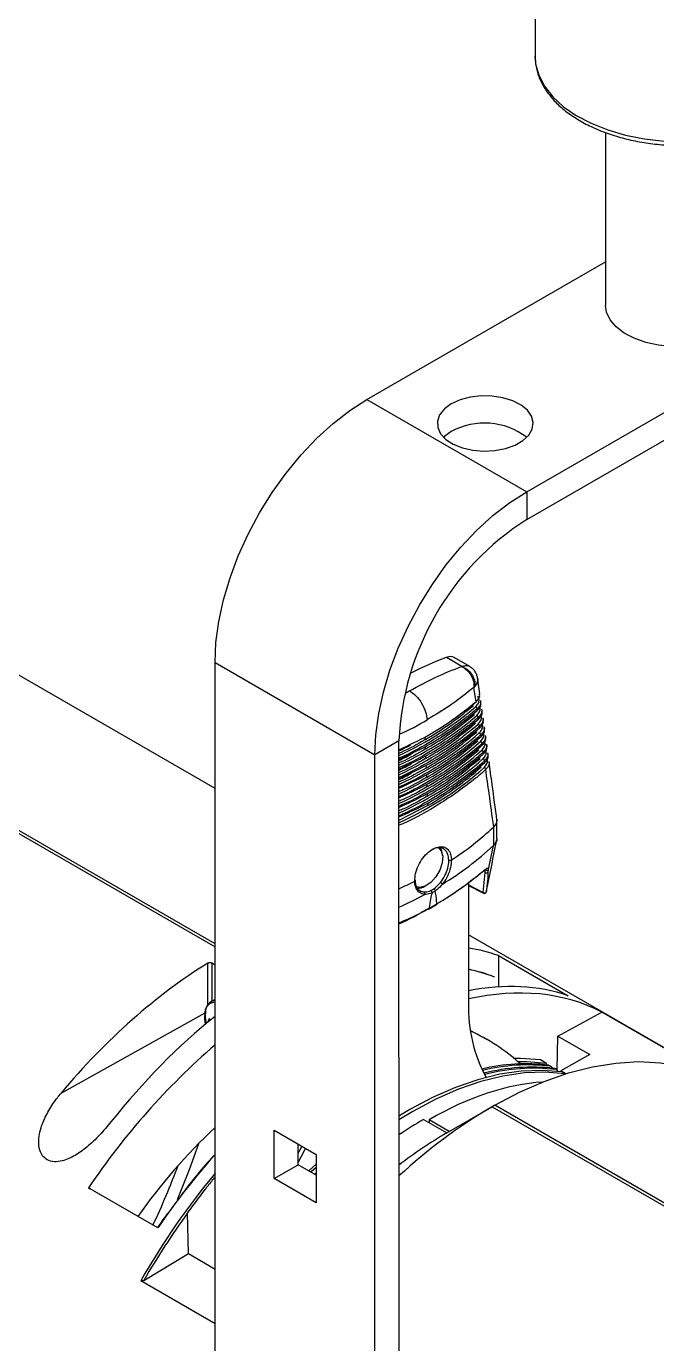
# Model space of a CAD drawing. Extents: x 12.3 to 108.7, y 1.1 to 80.4.
# Drawn here: x 73.34 to 76.82, y 10.23 to 17.52 of the extents above; entities that cross this region are included whole.
import ezdxf

# ---------------------------------------------------------------- set-up
doc = ezdxf.new("R2010")
doc.units = 0
doc.header["$MEASUREMENT"] = 0
doc.layers.add('OBJECT', color=7, linetype='CONTINUOUS')

msp = doc.modelspace()

# ---------------------------------------------------------------- linework, layer by layer
at = {"layer": 'OBJECT'}
for p, q in [((76.1484, 17.8626), (76.1485, 17.3494)), ((76.5383, 16.9289), (76.5384, 15.9729)), ((76.1026, 14.9423), (78.6482, 16.4118)), ((76.1026, 14.7888), (78.6482, 16.2583)), ((75.2187, 15.4524), (76.5384, 16.2142)), ((75.2187, 15.4524), (76.1026, 14.9423)), ((76.1026, 14.9423), (76.1026, 14.7888)), ((74.3789, 13.3006), (73.05, 14.0677)), ((74.3788, 13.9973), (75.2627, 13.4872)), ((74.3794, 9.5692), (74.3788, 13.9973)), ((75.7429, 13.9767), (75.6577, 14.0259)), ((75.7879, 13.9753), (75.7012, 14.0253)), ((71.7888, 13.9217), (74.379, 12.4264)), ((74.379, 12.4427), (71.8029, 13.9298)), ((75.7412, 13.9761), (75.7429, 13.9767)), ((75.8423, 13.8257), (75.8299, 13.9158)), ((75.4553, 13.841), (75.4313, 13.8258)), ((75.8176, 13.8685), (75.8106, 13.8606)), ((75.8221, 13.7808), (75.8106, 13.8606)), ((75.8489, 13.7775), (75.8475, 13.7879)), ((75.651, 13.7425), (75.6196, 13.7243)), ((75.829, 13.7327), (75.8276, 13.7426)), ((75.8359, 13.6847), (75.8345, 13.6945)), ((75.8555, 13.7293), (75.8541, 13.7396)), ((75.8428, 13.6367), (75.8414, 13.6464)), ((75.8621, 13.681), (75.8607, 13.6914)), ((75.8687, 13.6328), (75.8673, 13.6431)), ((75.3956, 13.564), (75.2627, 13.4872)), ((75.3966, 6.7431), (75.3956, 13.564)), ((75.538, 13.5857), (75.5386, 13.5705)), ((75.8496, 13.5886), (75.8482, 13.5984)), ((75.8564, 13.5406), (75.8551, 13.5503)), ((75.8753, 13.5846), (75.8739, 13.5948)), ((75.2637, 6.6664), (75.2627, 13.4872)), ((75.5403, 13.5334), (75.5409, 13.5185)), ((75.5426, 13.4811), (75.5432, 13.4665)), ((75.8632, 13.4926), (75.8619, 13.5023)), ((75.8819, 13.5364), (75.8805, 13.5466)), ((75.8885, 13.4881), (75.8871, 13.4983)), ((75.5449, 13.4288), (75.5456, 13.4145)), ((75.87, 13.4446), (75.8687, 13.4543)), ((75.5472, 13.3772), (75.5479, 13.3626)), ((75.5495, 13.3256), (75.5502, 13.3106)), ((75.5518, 13.274), (75.5525, 13.2586)), ((75.5548, 13.2066), (75.3957, 13.1242)), ((75.5541, 13.2225), (75.5548, 13.2066)), ((75.9372, 13.0256), (75.9372, 13.1261)), ((75.9198, 13.0898), (75.9197, 13.0897)), ((75.9198, 12.9881), (75.9198, 13.0898)), ((75.8878, 12.8372), (75.9183, 12.9863)), ((75.9183, 12.9863), (75.9198, 12.9881)), ((75.8617, 12.7268), (75.8727, 12.8364)), ((75.8727, 12.8364), (75.8734, 12.8509)), ((75.8886, 12.8516), (75.8878, 12.8372)), ((75.7806, 12.7808), (75.7806, 12.1132)), ((75.7806, 12.7689), (75.8617, 12.7268)), ((75.7806, 12.7654), (75.8638, 12.7222)), ((75.5786, 12.7246), (75.5786, 12.7246)), ((75.5959, 12.7346), (75.5959, 12.7346)), ((75.8781, 12.7286), (75.8778, 12.7274)), ((75.8781, 12.7286), (75.88, 12.7358)), ((75.5594, 12.6345), (75.6034, 12.6599)), ((75.5615, 12.6386), (75.6055, 12.664)), ((75.5615, 12.6386), (75.5615, 12.6386)), ((75.6055, 12.664), (75.6055, 12.664)), ((78.8948, 10.6936), (75.7806, 12.4914)), ((74.3397, 12.1067), (74.3397, 12.3363)), ((74.3607, 12.3367), (74.379, 12.3262)), ((74.3607, 12.3367), (74.3607, 12.1244)), ((75.9458, 12.3778), (76.3306, 12.1556)), ((75.9458, 12.3778), (75.9458, 12.2044)), ((75.9216, 12.2601), (75.9245, 12.2585)), ((75.9245, 12.2585), (75.9245, 12.259)), ((74.3791, 12.135), (74.3568, 12.1221)), ((73.5274, 11.6168), (74.324, 12.0609)), ((76.2742, 11.9326), (76.5168, 12.0654)), ((77.1702, 11.6882), (76.5168, 12.0654)), ((75.7911, 11.9628), (75.8599, 11.9263)), ((75.8811, 11.914), (75.8599, 11.9263)), ((76.2702, 11.7457), (76.2742, 11.9326)), ((76.2742, 11.9326), (76.4517, 11.8301)), ((76.1782, 11.8024), (76.2121, 11.7828)), ((76.4517, 11.8301), (76.2913, 11.7408)), ((76.2121, 11.7733), (76.2121, 11.7828)), ((76.2337, 11.7658), (76.2232, 11.7719)), ((76.2376, 11.7645), (76.2271, 11.7706)), ((76.2655, 11.7475), (76.2549, 11.7536)), ((76.2694, 11.7462), (76.2588, 11.7523)), ((76.3197, 11.7244), (76.2913, 11.7408)), ((76.2913, 11.7408), (76.2913, 11.7346)), ((76.3138, 11.7241), (76.2968, 11.7339)), ((76.3138, 11.7241), (76.3138, 11.7226)), ((75.6601, 11.397), (75.9111, 11.542)), ((75.9111, 11.542), (77.6024, 10.5656)), ((75.9252, 11.5501), (75.9112, 11.5419)), ((77.6165, 10.5737), (75.9252, 11.5501)), ((75.5321, 11.4709), (75.6601, 11.397)), ((75.5621, 11.4698), (75.5621, 11.4536)), ((75.6742, 11.4051), (75.5621, 11.4698)), ((74.7051, 11.4124), (74.9371, 11.2786)), ((74.7052, 11.1446), (74.7051, 11.4124)), ((74.8381, 11.2213), (74.8381, 11.3357)), ((74.7052, 11.1446), (74.8381, 11.2213)), ((74.9371, 11.1642), (74.8381, 11.2213)), ((74.9371, 11.2786), (74.9371, 11.0107)), ((74.9371, 11.0107), (74.7052, 11.1446)), ((73.6893, 11.0873), (73.6794, 11.0928)), ((73.6794, 11.0928), (73.6795, 11.0928)), ((73.6795, 11.0928), (73.6893, 11.0873)), ((74.0622, 10.872), (73.6893, 11.0873)), ((74.2269, 10.9563), (74.227, 10.9547)), ((74.232, 10.7294), (74.227, 10.9547)), ((73.985, 10.5818), (74.232, 10.7294)), ((74.232, 10.7294), (74.3793, 10.6444)), ((74.3793, 10.3423), (73.9677, 10.5799))]:
    msp.add_line(p, q, dxfattribs=at)
at = {"layer": 'OBJECT', "flags": 128}
for points in [[(76.1485, 17.3494), (76.1516, 17.3084), (76.1687, 17.2451), (76.2004, 17.1838), (76.2463, 17.1255), (76.3053, 17.0713), (76.3764, 17.0223), (76.4584, 16.9792), (76.5498, 16.9429), (76.6488, 16.9141), (76.7536, 16.8932), (76.8623, 16.8807), (76.973, 16.8768), (77.0836, 16.8816), (77.1921, 16.895), (77.2964, 16.9167)], [(77.3284, 15.973), (77.3256, 15.9459), (77.3097, 15.9036), (77.2801, 15.8637), (77.238, 15.8278), (77.1849, 15.7972), (77.1227, 15.7728), (77.0537, 15.7558), (76.9803, 15.7466), (76.9052, 15.7455), (76.8312, 15.7527), (76.7608, 15.7678), (76.6967, 15.7904), (76.6411, 15.8195), (76.5961, 15.8542), (76.5633, 15.8932), (76.5439, 15.9351), (76.5384, 15.9729)], [(74.3788, 13.9973), (74.3841, 14.109), (74.3998, 14.2253), (74.4259, 14.3449), (74.4619, 14.4662), (74.5075, 14.5878), (74.562, 14.708), (74.6247, 14.8253), (74.695, 14.9384), (74.7718, 15.0457), (74.8542, 15.1459), (74.9412, 15.2378), (75.0318, 15.3201), (75.1246, 15.392), (75.2187, 15.4524)], [(75.685, 15.4281), (75.6468, 15.4002), (75.6207, 15.368), (75.6083, 15.3331), (75.6101, 15.2976), (75.626, 15.2632), (75.6553, 15.2319), (75.6963, 15.2053), (75.7468, 15.1849), (75.804, 15.1718), (75.865, 15.1666), (75.9265, 15.1697), (75.985, 15.1809), (76.0374, 15.1996), (76.081, 15.2248), (76.1134, 15.2551), (76.1328, 15.2888), (76.1381, 15.3243), (76.1292, 15.3595), (76.1065, 15.3925), (76.0711, 15.4217), (76.025, 15.4453), (75.9708, 15.4622), (75.9112, 15.4714), (75.8496, 15.4725), (75.7892, 15.4653), (75.7334, 15.4502), (75.685, 15.4281)], [(75.685, 15.2746), (75.6468, 15.2467), (75.643, 15.243)], [(75.2627, 13.4872), (75.2679, 13.5989), (75.2837, 13.7152), (75.3098, 13.8348), (75.3458, 13.9562), (75.3914, 14.0777), (75.4459, 14.1979), (75.5086, 14.3152), (75.5788, 14.4283), (75.6557, 14.5356), (75.7381, 14.6358), (75.8251, 14.7277), (75.9156, 14.8101), (76.0085, 14.8819), (76.1026, 14.9423)], [(75.6119, 12.9763), (75.6127, 12.9759), (75.63, 12.9565), (75.6376, 12.9266), (75.6345, 12.8895), (75.6212, 12.8499), (75.5992, 12.8125), (75.5712, 12.7817), (75.5406, 12.7614), (75.5111, 12.754), (75.4869, 12.7598)], [(75.6373, 12.9302), (75.6323, 12.9571), (75.6222, 12.9751)], [(75.8617, 12.7268), (75.8638, 12.7256), (75.8663, 12.7248), (75.8688, 12.7244), (75.8714, 12.7245), (75.8737, 12.725), (75.8757, 12.7259), (75.8772, 12.7271), (75.8781, 12.7286)], [(74.3218, 12.0666), (74.3197, 12.0283), (74.325, 11.9971)], [(74.3261, 12.0751), (74.3238, 12.0373), (74.3298, 12.0012)], [(74.3519, 12.0194), (74.3492, 12.0233), (74.3454, 12.0291)], [(76.0293, 11.8112), (76.0681, 11.8112), (76.1782, 11.8024)], [(76.2968, 11.7339), (76.1868, 11.7427), (76.0721, 11.7385), (75.9535, 11.7213), (75.8317, 11.6912), (75.7076, 11.6485), (75.5819, 11.5933), (75.4553, 11.5261), (75.3959, 11.4905)], [(76.3138, 11.7241), (76.2037, 11.7329), (76.089, 11.7287), (75.9705, 11.7115), (75.8487, 11.6814), (75.7246, 11.6387), (75.5988, 11.5835), (75.4723, 11.5163), (75.3959, 11.4701)], [(75.9252, 11.5501), (76.0626, 11.6221), (76.199, 11.6818), (76.3338, 11.7288), (76.4663, 11.7628), (76.5956, 11.7835), (76.721, 11.791), (76.8418, 11.7851), (76.9574, 11.766), (77.0671, 11.7336), (77.1702, 11.6882)], [(76.0528, 11.7913), (76.102, 11.7916), (76.2121, 11.7828)], [(76.2232, 11.7719), (76.2254, 11.7714), (76.2271, 11.7706)], [(76.2549, 11.7536), (76.2571, 11.7531), (76.2588, 11.7523)], [(74.1722, 11.0285), (74.2381, 11.1939), (74.289, 11.3392)], [(74.8381, 11.285), (74.8548, 11.3149), (74.8596, 11.3233)], [(74.8381, 11.2343), (74.876, 11.3026), (74.8808, 11.311)], [(74.8979, 11.1868), (74.9002, 11.189), (74.9371, 11.2235)], [(74.9084, 11.1807), (74.9107, 11.1829), (74.9371, 11.2077)], [(74.9297, 11.1685), (74.9319, 11.1707), (74.9371, 11.1755)]]:
    msp.add_lwpolyline(points, dxfattribs=at)
at = {"layer": 'OBJECT'}
for centre, radius, start, end in [((75.8695, 14.9377), 0.3841, 52.65423, 118.70412), ((76.9263, 13.4969), 1.5322, 122.52131, 177.49004), ((75.8143, 13.7411), 0.0134, 6.4052, 67.5883), ((75.8212, 13.693), 0.0134, 6.43936, 67.76218), ((75.8281, 13.6449), 0.0134, 6.47233, 67.93776), ((75.835, 13.5969), 0.0133, 6.5047, 68.11249), ((75.8418, 13.5488), 0.0133, 6.53491, 68.28892), ((75.8487, 13.5008), 0.0133, 6.57003, 68.45951), ((75.8555, 13.4528), 0.0133, 6.60073, 68.63358), ((75.8623, 13.4048), 0.0132, 6.63287, 68.80526), ((74.7792, 14.3014), 1.664, 303.02421, 313.26534), ((74.7492, 14.2358), 1.7111, 301.24781, 313.09558), ((75.6861, 12.9062), 0.0000565, 122.59246, 123.87349), ((75.8797, 12.8486), 0.014, 240.30582, 305.5006), ((75.8804, 12.8631), 0.014, 240.3047, 305.49743), ((75.8728, 12.8582), 0.00559, 311.51292, 358.49619), ((74.389, 14.945), 2.4177, 294.60796, 296.91257), ((75.4833, 12.7891), 0.0000769, 116.4726, 117.48016), ((75.5011, 12.8298), 0.0789, 266.50042, 299.21961), ((74.4108, 14.7972), 2.367, 294.59024, 298.42363), ((75.8663, 12.7261), 0.00465, 171.61904, 237.18958), ((75.8684, 12.7311), 0.01, 242.53494, 338.76461), ((74.3803, 12.0602), 0.0589, 91.22913, 173.68293), ((74.3874, 12.0681), 0.0617, 97.73082, 173.48602), ((76.5795, 12.0868), 0.7993, 178.11222, 208.67044), ((74.4759, 11.9869), 0.1371, 162.08435, 170.20648), ((75.3343, 10.9669), 1.0936, 47.9441, 65.29255), ((76.9585, 8.8955), 3.9472, 130.80314, 146.17373), ((76.1002, 10.7072), 1.0718, 83.41009, 103.32604), ((76.1107, 10.6985), 1.0744, 83.42491, 103.6652), ((76.1318, 10.681), 1.0796, 83.45372, 104.32291), ((76.1424, 10.6725), 1.0821, 83.4675, 104.63688), ((76.2317, 11.7542), 0.0118, 3.9981, 80.17557), ((76.2634, 11.7358), 0.0118, 3.9981, 80.17557), ((77.4182, 8.9766), 2.9753, 120.43363, 132.81863), ((76.5459, 9.1134), 3.1696, 133.12423, 144.91115), ((76.8664, 9.3242), 2.3983, 120.19833, 127.81577), ((70.465, 12.5902), 3.9557, 334.50249, 339.68273)]:
    msp.add_arc(centre, radius, start, end, dxfattribs=at)
for centre, major_axis, ratio, start_param, end_param in [((75.2878, 12.1005), (1.2089, 1.8994), 0.546317, 0.627208, 0.754173), ((75.6383, 13.9231), (0.0641, 0.1015), 0.548826, 0.021956, 0.625519), ((73.9963, 14.4696), (2.1942, 0.0164), 0.572227, 5.542671, 5.684292), ((73.9977, 14.4756), (2.1948, -0.0167), 0.582304, 5.407313, 5.695912), ((73.9977, 14.4249), (2.1981, -0.0168), 0.582304, 5.406096, 5.699324), ((73.9963, 14.419), (2.1974, 0.0165), 0.572227, 5.547323, 5.687706), ((73.9977, 14.3743), (2.2013, -0.0168), 0.582304, 5.404884, 5.702727), ((73.9963, 14.3684), (2.2007, 0.0165), 0.572227, 5.554251, 5.691111), ((73.9963, 14.3178), (2.2039, 0.0165), 0.572227, 5.555932, 5.694508), ((73.9977, 14.3237), (2.2046, -0.0168), 0.582304, 5.403677, 5.706122), ((73.9977, 14.2731), (2.2078, -0.0168), 0.582304, 5.402475, 5.709509), ((73.9963, 14.2671), (2.2072, 0.0165), 0.572227, 5.557569, 5.697897), ((73.9963, 14.4696), (2.1942, 0.0164), 0.572227, 5.399655, 5.439511), ((73.9963, 14.419), (2.1974, 0.0165), 0.572227, 5.398436, 5.43861), ((73.9977, 14.2224), (2.2111, -0.0169), 0.582304, 5.401277, 5.712888), ((73.9963, 14.2165), (2.2104, 0.0166), 0.572227, 5.559057, 5.701278), ((73.9963, 14.1659), (2.2137, 0.0166), 0.572227, 5.564473, 5.704651), ((73.9963, 14.3684), (2.2007, 0.0165), 0.572227, 5.397223, 5.438034), ((73.9977, 14.1718), (2.2143, -0.0169), 0.582304, 5.400084, 5.716259), ((73.9977, 14.1212), (2.2176, -0.0169), 0.582304, 5.398896, 5.719622), ((73.9963, 14.1153), (2.2169, 0.0166), 0.572227, 5.564439, 5.708015), ((73.9963, 14.3178), (2.2039, 0.0165), 0.572227, 5.396014, 5.437634), ((74.0048, 13.3962), (2.2222, 0.1551), 0.524922, 5.514953, 5.671362), ((74.7786, -4.0124), (0.8109, 16.7566), 0.01214, 0.048934, 0.112896), ((75.5927, 12.8427), (0.077, 0.1206), 0.545295, 3.86582, 4.036645), ((74.7786, -4.0124), (0.8109, 16.7566), 0.01214, 6.185917, 6.249879), ((74.0048, 13.3962), (2.2222, 0.1551), 0.524922, 5.351568, 5.4472), ((74.7988, 10.0733), (1.3009, 2.2338), 0.579895, 0.112696, 0.223247), ((74.4366, 10.2824), (1.3268, 2.2188), 0.587369, 0.8465, 1.305181), ((74.7988, 10.0733), (1.2405, 2.1301), 0.579895, 0.089106, 0.192124), ((74.7988, 10.0733), (1.2402, 2.1297), 0.579895, 0.088936, 0.191987), ((75.1985, 9.8426), (1.2757, 2.2483), 0.572361, 0.10624, 0.454042), ((75.2467, 9.8147), (1.3095, 2.2289), 0.582398, 0.029866, 0.495997), ((74.6812, 10.1412), (1.2591, 2.2579), 0.567218, 0.945894, 1.287717), ((75.548, 9.6408), (1.1004, 1.9396), 0.572321, 0.358036, 0.77206), ((75.5321, 9.65), (1.1296, 1.9228), 0.582398, 0.789757, 0.875466), ((75.1927, 9.8459), (1.3094, 2.2289), 0.582379, 1.246719, 1.449785), ((75.1857, 9.85), (1.3044, 2.2202), 0.582398, 1.249883, 1.360652), ((75.2375, 9.82), (1.2757, 2.2484), 0.572341, 1.274536, 1.557555), ((75.2447, 9.816), (1.2707, 2.2397), 0.572321, 1.380046, 1.553507), ((75.1857, 9.85), (1.3044, 2.2202), 0.582398, 1.412226, 1.449337)]:
    msp.add_ellipse(centre, major_axis=major_axis, ratio=ratio, start_param=start_param, end_param=end_param, dxfattribs=at)
for points, knots in [([(76.149, 17.3624), (76.1489, 17.3618), (76.1459, 17.3408), (76.1515, 17.2987), (76.1667, 17.2381), (76.1953, 17.1794), (76.235, 17.1236), (76.286, 17.0711), (76.3476, 17.0228), (76.4188, 16.9794), (76.4986, 16.9418), (76.5854, 16.9104), (76.6779, 16.8857), (76.7746, 16.8681), (76.8742, 16.8576), (76.9752, 16.8545), (77.0761, 16.8587), (77.1735, 16.8701), (77.2439, 16.8836), (77.281, 16.8927), (77.2886, 16.8946)], [0, 0, 0, 0, 0.001682, 0.060966, 0.12004, 0.179474, 0.239787, 0.301098, 0.363188, 0.425715, 0.488393, 0.551031, 0.613582, 0.676046, 0.738444, 0.800806, 0.863167, 0.925555, 0.984744, 1, 1, 1, 1]), ([(75.4553, 13.841), (75.5033, 13.8674), (75.5992, 13.9202), (75.6939, 13.9575), (75.7412, 13.9761)], [0, 0, 0, 0, 0.5, 1, 1, 1, 1]), ([(75.7412, 13.9761), (75.7508, 13.9708), (75.7706, 13.9596), (75.7943, 13.9299), (75.8096, 13.8948), (75.8103, 13.8718), (75.8106, 13.8606)], [0, 0, 0, 0, 0.2411704, 0.5000004, 0.758832, 1, 1, 1, 1]), ([(75.7429, 13.9767), (75.7504, 13.9786), (75.7653, 13.9824), (75.7804, 13.9806), (75.7863, 13.9756), (75.7873, 13.9748)], [0, 0, 0, 0, 0.454567, 0.909138, 1, 1, 1, 1]), ([(75.7429, 13.9767), (75.7529, 13.972), (75.7735, 13.9621), (75.7986, 13.9346), (75.8152, 13.9016), (75.8168, 13.8793), (75.8176, 13.8685)], [0, 0, 0, 0, 0.241561, 0.4999979, 0.7584363, 1, 1, 1, 1]), ([(75.8306, 13.9111), (75.8292, 13.9179), (75.8264, 13.9314), (75.8165, 13.9495), (75.8036, 13.9648), (75.7928, 13.9719), (75.7876, 13.9754)], [0, 0, 0, 0, 0.258942, 0.516514, 0.765541, 1, 1, 1, 1]), ([(75.4553, 13.841), (75.467, 13.8328), (75.4913, 13.8158), (75.5228, 13.7735), (75.5453, 13.7254), (75.5491, 13.6954), (75.551, 13.6809)], [0, 0, 0, 0, 0.240773, 0.5, 0.759228, 1, 1, 1, 1]), ([(75.8106, 13.8606), (75.7713, 13.8293), (75.692, 13.7661), (75.5982, 13.7095), (75.551, 13.6809)], [0, 0, 0, 0, 0.496376, 1, 1, 1, 1]), ([(75.8303, 13.911), (75.8305, 13.9106), (75.8329, 13.9036), (75.8298, 13.8886), (75.8217, 13.8752), (75.8176, 13.8685)], [0, 0, 0, 0, 0.03142, 0.51571, 1, 1, 1, 1]), ([(75.3956, 13.5146), (75.4501, 13.5404), (75.5587, 13.592), (75.6993, 13.6828), (75.7812, 13.7481), (75.8221, 13.7808)], [0, 0, 0, 0, 0.334543, 0.667271, 1, 1, 1, 1]), ([(75.8194, 13.7535), (75.8253, 13.7598), (75.837, 13.7726), (75.8401, 13.7935), (75.834, 13.8061), (75.8312, 13.8117)], [0, 0, 0, 0, 0.356145, 0.712376, 1, 1, 1, 1]), ([(75.8221, 13.7808), (75.8255, 13.7842), (75.8359, 13.7943), (75.8442, 13.8099), (75.8416, 13.8216), (75.8407, 13.8255)], [0, 0, 0, 0, 0.247467, 0.747581, 1, 1, 1, 1]), ([(75.846, 13.7877), (75.8469, 13.7832), (75.8492, 13.7709), (75.8406, 13.7552), (75.8307, 13.7455), (75.8276, 13.7426)], [0, 0, 0, 0, 0.283127, 0.780256, 1, 1, 1, 1]), ([(75.829, 13.7327), (75.8324, 13.7361), (75.8427, 13.7462), (75.8509, 13.7619), (75.8483, 13.7735), (75.8474, 13.7773)], [0, 0, 0, 0, 0.248572, 0.750915, 1, 1, 1, 1]), ([(75.8276, 13.7426), (75.8239, 13.7394), (75.8052, 13.7234), (75.7238, 13.6572), (75.5877, 13.5678), (75.457, 13.4946), (75.3974, 13.4691), (75.3956, 13.4683)], [0, 0, 0, 0, 0.031065, 0.155345, 0.653702, 0.989784, 1, 1, 1, 1]), ([(75.3956, 13.4617), (75.4489, 13.4867), (75.5585, 13.5384), (75.7018, 13.6307), (75.7866, 13.6987), (75.829, 13.7327)], [0, 0, 0, 0, 0.320607, 0.660303, 1, 1, 1, 1]), ([(75.8345, 13.6945), (75.8308, 13.6913), (75.8122, 13.6753), (75.7312, 13.6089), (75.5938, 13.518), (75.4608, 13.4431), (75.3982, 13.4164), (75.3956, 13.4153)], [0, 0, 0, 0, 0.030543, 0.152733, 0.642708, 0.985593, 1, 1, 1, 1]), ([(75.5386, 13.5705), (75.5797, 13.5952), (75.6777, 13.6541), (75.7599, 13.7209), (75.8077, 13.7598)], [0, 0, 0, 0, 0.418548, 1, 1, 1, 1]), ([(75.5409, 13.5185), (75.582, 13.5432), (75.6815, 13.6031), (75.7648, 13.671), (75.8137, 13.711)], [0, 0, 0, 0, 0.411755, 1, 1, 1, 1]), ([(75.8263, 13.7054), (75.832, 13.7118), (75.8434, 13.7245), (75.8471, 13.7412), (75.8432, 13.7497), (75.8425, 13.7513)], [0, 0, 0, 0, 0.449601, 0.89931, 1, 1, 1, 1]), ([(75.8331, 13.6573), (75.8388, 13.6637), (75.8501, 13.6764), (75.8538, 13.6931), (75.8499, 13.7015), (75.8492, 13.703)], [0, 0, 0, 0, 0.452208, 0.904525, 1, 1, 1, 1]), ([(75.8527, 13.7394), (75.8535, 13.7353), (75.8561, 13.7234), (75.8478, 13.7077), (75.8378, 13.6977), (75.8345, 13.6945)], [0, 0, 0, 0, 0.260632, 0.759996, 1, 1, 1, 1]), ([(75.8359, 13.6847), (75.8393, 13.6881), (75.8495, 13.6982), (75.8576, 13.7138), (75.8549, 13.7253), (75.854, 13.7291)], [0, 0, 0, 0, 0.249743, 0.754445, 1, 1, 1, 1]), ([(75.3956, 13.4087), (75.4476, 13.4331), (75.5583, 13.4849), (75.7044, 13.5787), (75.7921, 13.6494), (75.8359, 13.6847)], [0, 0, 0, 0, 0.307145, 0.653572, 1, 1, 1, 1]), ([(75.8414, 13.6464), (75.8377, 13.6432), (75.8192, 13.6272), (75.7386, 13.5606), (75.6, 13.4683), (75.4647, 13.3917), (75.3989, 13.3638), (75.3956, 13.3624)], [0, 0, 0, 0, 0.030038, 0.150209, 0.632082, 0.98155, 1, 1, 1, 1]), ([(75.3956, 13.3557), (75.4464, 13.3794), (75.5581, 13.4314), (75.7069, 13.5267), (75.7975, 13.6), (75.8428, 13.6367)], [0, 0, 0, 0, 0.294133, 0.647067, 1, 1, 1, 1]), ([(75.3992, 13.6009), (75.3993, 13.601), (75.4539, 13.625), (75.5025, 13.653), (75.551, 13.6809)], [0, 0, 0, 0, 0.002123, 1, 1, 1, 1]), ([(75.5432, 13.4665), (75.5842, 13.4912), (75.6854, 13.552), (75.7696, 13.6211), (75.8197, 13.6622)], [0, 0, 0, 0, 0.405259, 1, 1, 1, 1]), ([(75.8399, 13.6092), (75.8456, 13.6156), (75.8568, 13.6284), (75.8605, 13.6449), (75.8565, 13.6533), (75.8558, 13.6547)], [0, 0, 0, 0, 0.454762, 0.909634, 1, 1, 1, 1]), ([(75.8593, 13.6912), (75.8602, 13.6874), (75.8629, 13.6759), (75.855, 13.6602), (75.8449, 13.6499), (75.8414, 13.6464)], [0, 0, 0, 0, 0.238245, 0.739979, 1, 1, 1, 1]), ([(75.8428, 13.6367), (75.8461, 13.64), (75.8563, 13.6502), (75.8643, 13.6657), (75.8616, 13.6771), (75.8607, 13.6808)], [0, 0, 0, 0, 0.25098, 0.758176, 1, 1, 1, 1]), ([(75.866, 13.6429), (75.8668, 13.6396), (75.8697, 13.6284), (75.8622, 13.6127), (75.8519, 13.6022), (75.8482, 13.5984)], [0, 0, 0, 0, 0.215932, 0.720177, 1, 1, 1, 1]), ([(75.8496, 13.5886), (75.853, 13.592), (75.863, 13.6022), (75.8709, 13.6176), (75.8682, 13.629), (75.8673, 13.6326)], [0, 0, 0, 0, 0.252286, 0.762115, 1, 1, 1, 1]), ([(75.8482, 13.5984), (75.8445, 13.5952), (75.8262, 13.5791), (75.746, 13.5124), (75.6062, 13.4186), (75.4685, 13.3402), (75.3997, 13.3112), (75.3956, 13.3095)], [0, 0, 0, 0, 0.02955, 0.147767, 0.621804, 0.97765, 1, 1, 1, 1]), ([(75.3956, 13.3028), (75.4452, 13.3257), (75.5579, 13.3779), (75.7095, 13.4747), (75.8029, 13.5506), (75.8496, 13.5886)], [0, 0, 0, 0, 0.281551, 0.640775, 1, 1, 1, 1]), ([(75.5386, 13.5705), (75.4968, 13.5461), (75.4513, 13.5197), (75.3998, 13.4974), (75.3956, 13.4956)], [0, 0, 0, 0, 0.919177, 1, 1, 1, 1]), ([(75.8551, 13.5503), (75.8514, 13.5471), (75.8331, 13.531), (75.7533, 13.4641), (75.6123, 13.3688), (75.4723, 13.2888), (75.4005, 13.2586), (75.3957, 13.2565)], [0, 0, 0, 0, 0.029077, 0.145405, 0.611859, 0.973884, 1, 1, 1, 1]), ([(75.5456, 13.4145), (75.5865, 13.4392), (75.6892, 13.5009), (75.7745, 13.5712), (75.8258, 13.6134)], [0, 0, 0, 0, 0.399041, 1, 1, 1, 1]), ([(75.5479, 13.3626), (75.5888, 13.3872), (75.6931, 13.4499), (75.7795, 13.5214), (75.8319, 13.5647)], [0, 0, 0, 0, 0.393082, 1, 1, 1, 1]), ([(75.8468, 13.5612), (75.8523, 13.5676), (75.8635, 13.5804), (75.8672, 13.5969), (75.8631, 13.6051), (75.8624, 13.6064)], [0, 0, 0, 0, 0.457269, 0.914646, 1, 1, 1, 1]), ([(75.8536, 13.5131), (75.8591, 13.5195), (75.8701, 13.5323), (75.8739, 13.5488), (75.8696, 13.5569), (75.869, 13.5581)], [0, 0, 0, 0, 0.45973, 0.91957, 1, 1, 1, 1]), ([(75.8726, 13.5946), (75.8735, 13.5917), (75.8765, 13.5809), (75.8693, 13.5653), (75.8589, 13.5544), (75.8551, 13.5503)], [0, 0, 0, 0, 0.193664, 0.700565, 1, 1, 1, 1]), ([(75.8564, 13.5406), (75.8598, 13.544), (75.8698, 13.5542), (75.8776, 13.5696), (75.8748, 13.5808), (75.8739, 13.5844)], [0, 0, 0, 0, 0.253663, 0.76627, 1, 1, 1, 1]), ([(75.5409, 13.5185), (75.4991, 13.4942), (75.452, 13.4668), (75.3984, 13.4439), (75.3924, 13.4413)], [0, 0, 0, 0, 0.88647, 1, 1, 1, 1]), ([(75.3957, 13.2498), (75.4439, 13.272), (75.5576, 13.3243), (75.712, 13.4226), (75.8083, 13.5013), (75.8564, 13.5406)], [0, 0, 0, 0, 0.269376, 0.634688, 1, 1, 1, 1]), ([(75.8619, 13.5023), (75.8582, 13.4991), (75.84, 13.4829), (75.7606, 13.4159), (75.6185, 13.3191), (75.4762, 13.2373), (75.4013, 13.2059), (75.3957, 13.2036)], [0, 0, 0, 0, 0.02862, 0.143117, 0.602231, 0.970247, 1, 1, 1, 1]), ([(75.3957, 13.1968), (75.4427, 13.2183), (75.5574, 13.2708), (75.7146, 13.3706), (75.8137, 13.4519), (75.8632, 13.4926)], [0, 0, 0, 0, 0.257591, 0.628795, 1, 1, 1, 1]), ([(75.5502, 13.3106), (75.5912, 13.3352), (75.697, 13.3989), (75.7844, 13.4715), (75.838, 13.516)], [0, 0, 0, 0, 0.387367, 1, 1, 1, 1]), ([(75.8603, 13.4651), (75.8658, 13.4715), (75.8768, 13.4843), (75.8805, 13.5007), (75.8762, 13.5087), (75.8756, 13.5099)], [0, 0, 0, 0, 0.462151, 0.924411, 1, 1, 1, 1]), ([(75.8793, 13.5464), (75.8801, 13.5438), (75.8832, 13.5334), (75.8764, 13.5178), (75.8659, 13.5066), (75.8619, 13.5023)], [0, 0, 0, 0, 0.171409, 0.681117, 1, 1, 1, 1]), ([(75.8632, 13.4926), (75.8665, 13.496), (75.8765, 13.5062), (75.8842, 13.5215), (75.8814, 13.5327), (75.8805, 13.5361)], [0, 0, 0, 0, 0.255114, 0.770648, 1, 1, 1, 1]), ([(75.886, 13.4981), (75.8867, 13.4959), (75.8899, 13.4859), (75.8834, 13.4703), (75.8729, 13.4588), (75.8687, 13.4543)], [0, 0, 0, 0, 0.149135, 0.661809, 1, 1, 1, 1]), ([(75.87, 13.4446), (75.8733, 13.448), (75.8832, 13.4583), (75.8908, 13.4735), (75.888, 13.4846), (75.8871, 13.4879)], [0, 0, 0, 0, 0.256641, 0.7752563, 1, 1, 1, 1]), ([(75.5432, 13.4665), (75.5015, 13.4422), (75.4546, 13.415), (75.4014, 13.3922), (75.3956, 13.3897)], [0, 0, 0, 0, 0.891493, 1, 1, 1, 1]), ([(75.5456, 13.4145), (75.5038, 13.3902), (75.4563, 13.3626), (75.4022, 13.3396), (75.3956, 13.3368)], [0, 0, 0, 0, 0.8787209, 1, 1, 1, 1]), ([(75.8687, 13.4543), (75.865, 13.451), (75.8469, 13.4348), (75.7679, 13.3677), (75.6246, 13.2694), (75.4801, 13.1858), (75.402, 13.1533), (75.3957, 13.1507)], [0, 0, 0, 0, 0.028177, 0.140901, 0.592903, 0.966732, 1, 1, 1, 1]), ([(75.3957, 13.1438), (75.4414, 13.1646), (75.5572, 13.2172), (75.7172, 13.3186), (75.8191, 13.4026), (75.87, 13.4446)], [0, 0, 0, 0, 0.246176, 0.623088, 1, 1, 1, 1]), ([(75.8754, 13.4063), (75.8718, 13.403), (75.8538, 13.3868), (75.7752, 13.3195), (75.6308, 13.2197), (75.4839, 13.1344), (75.4028, 13.1007), (75.3957, 13.0978)], [0, 0, 0, 0, 0.027747, 0.138754, 0.583863, 0.963334, 1, 1, 1, 1]), ([(75.5525, 13.2586), (75.5935, 13.2833), (75.7009, 13.3479), (75.7894, 13.4217), (75.8441, 13.4674)], [0, 0, 0, 0, 0.38188, 1, 1, 1, 1]), ([(75.5548, 13.2066), (75.609, 13.2397), (75.7174, 13.3057), (75.8061, 13.3811), (75.8503, 13.4188)], [0, 0, 0, 0, 0.500491, 1, 1, 1, 1]), ([(75.8671, 13.4171), (75.8725, 13.4235), (75.8834, 13.4363), (75.8872, 13.4527), (75.8828, 13.4606), (75.8822, 13.4616)], [0, 0, 0, 0, 0.464533, 0.929177, 1, 1, 1, 1]), ([(75.8927, 13.4499), (75.8933, 13.448), (75.8966, 13.4384), (75.8904, 13.4228), (75.8798, 13.4111), (75.8754, 13.4063)], [0, 0, 0, 0, 0.126813, 0.642615, 1, 1, 1, 1]), ([(75.9197, 13.0897), (75.9112, 13.151), (75.8965, 13.2565), (75.8817, 13.3621), (75.8754, 13.4063)], [0, 0, 0, 0, 0.581449, 1, 1, 1, 1]), ([(75.9377, 13.1252), (75.9289, 13.1913), (75.9144, 13.2995), (75.8995, 13.4079), (75.8937, 13.4501)], [0, 0, 0, 0, 0.611002, 1, 1, 1, 1]), ([(75.5479, 13.3626), (75.5061, 13.3383), (75.4579, 13.3102), (75.403, 13.2869), (75.3956, 13.2838)], [0, 0, 0, 0, 0.866589, 1, 1, 1, 1]), ([(75.5502, 13.3106), (75.5084, 13.2863), (75.4595, 13.2578), (75.4037, 13.2343), (75.3957, 13.2309)], [0, 0, 0, 0, 0.85505, 1, 1, 1, 1]), ([(75.5525, 13.2586), (75.5106, 13.2343), (75.4611, 13.2055), (75.4045, 13.1817), (75.3957, 13.1779)], [0, 0, 0, 0, 0.844062, 1, 1, 1, 1]), ([(75.9363, 13.1316), (75.9365, 13.1243), (75.937, 13.1094), (75.9256, 13.0964), (75.9198, 13.0898)], [0, 0, 0, 0, 0.49145, 1, 1, 1, 1]), ([(75.4833, 12.7892), (75.4839, 12.8032), (75.485, 12.8311), (75.5016, 12.8762), (75.5271, 12.9176), (75.5592, 12.9514), (75.5939, 12.9739), (75.6272, 12.9823), (75.6556, 12.9755), (75.676, 12.9542), (75.6845, 12.9282), (75.6858, 12.9106), (75.6861, 12.9062)], [0, 0, 0, 0, 0.106547, 0.213092, 0.319763, 0.426916, 0.534499, 0.642267, 0.749959, 0.857311, 0.964155, 1, 1, 1, 1]), ([(75.6716, 12.9057), (75.6701, 12.9176), (75.667, 12.9413), (75.6503, 12.9649), (75.6264, 12.9756), (75.6002, 12.9741), (75.5825, 12.9639), (75.5754, 12.9598)], [0, 0, 0, 0, 0.214284, 0.428581, 0.642685, 0.856871, 1, 1, 1, 1]), ([(75.8802, 12.7357), (75.885, 12.7592), (75.904, 12.8533), (75.9226, 12.9477), (75.9365, 13.0186)], [0, 0, 0, 0, 0.249079, 1, 1, 1, 1]), ([(75.9369, 13.0256), (75.937, 13.0253), (75.9391, 13.0181), (75.933, 13.0069), (75.9235, 12.9934), (75.9198, 12.9881)], [0, 0, 0, 0, 0.027792, 0.619444, 1, 1, 1, 1]), ([(75.6259, 12.782), (75.6343, 12.7942), (75.6511, 12.8186), (75.6666, 12.861), (75.6714, 12.89), (75.6716, 12.904), (75.6716, 12.9057)], [0, 0, 0, 0, 0.318292, 0.636578, 0.954855, 1, 1, 1, 1]), ([(75.6861, 12.9062), (75.685, 12.8925), (75.683, 12.865), (75.6666, 12.8197), (75.6491, 12.7893), (75.638, 12.7749), (75.6365, 12.7728)], [0, 0, 0, 0, 0.315568, 0.631101, 0.947588, 1, 1, 1, 1]), ([(75.6716, 12.9057), (75.6718, 12.9056), (75.6724, 12.9053), (75.6741, 12.9047), (75.6769, 12.9042), (75.6803, 12.9042), (75.6836, 12.9049), (75.6853, 12.9058), (75.6861, 12.9062)], [0, 0, 0, 0, 0.032877, 0.16613, 0.374661, 0.583123, 0.791561, 1, 1, 1, 1]), ([(75.6055, 12.664), (75.6101, 12.6668), (75.6333, 12.6806), (75.7326, 12.7421), (75.8132, 12.8062), (75.8784, 12.8581)], [0, 0, 0, 0, 0.045653, 0.228294, 1, 1, 1, 1]), ([(75.8765, 12.854), (75.8766, 12.8541), (75.877, 12.8545), (75.8774, 12.8546), (75.8772, 12.8546), (75.8772, 12.8546)], [0, 0, 0, 0, 0.113619, 0.931849, 1, 1, 1, 1]), ([(75.8878, 12.8372), (75.8876, 12.832), (75.8866, 12.8059), (75.8839, 12.7694), (75.8796, 12.7392), (75.8781, 12.7286)], [0, 0, 0, 0, 0.139682, 0.698662, 1, 1, 1, 1]), ([(75.8784, 12.8581), (75.8797, 12.859), (75.8822, 12.8608), (75.8854, 12.8609), (75.8876, 12.8588), (75.8886, 12.8554), (75.8886, 12.8526), (75.8886, 12.8516)], [0, 0, 0, 0, 0.219061, 0.438018, 0.659212, 0.879994, 1, 1, 1, 1]), ([(75.4833, 12.7892), (75.4841, 12.7896), (75.4856, 12.7906), (75.4867, 12.7925), (75.4868, 12.7944), (75.4858, 12.796), (75.4846, 12.7969), (75.484, 12.7972), (75.4839, 12.7973)], [0, 0, 0, 0, 0.208438, 0.416877, 0.625339, 0.83387, 0.967123, 1, 1, 1, 1]), ([(75.5379, 12.7159), (75.5282, 12.7181), (75.5087, 12.7226), (75.4896, 12.7472), (75.4836, 12.7721), (75.4833, 12.7871), (75.4833, 12.7892)], [0, 0, 0, 0, 0.315107, 0.632944, 0.949791, 1, 1, 1, 1]), ([(75.4851, 12.7904), (75.486, 12.7813), (75.4882, 12.7606), (75.5046, 12.7389), (75.5223, 12.7305), (75.5331, 12.7293), (75.5345, 12.7292)], [0, 0, 0, 0, 0.269356, 0.609723, 0.95051, 1, 1, 1, 1]), ([(75.5723, 12.7376), (75.577, 12.74), (75.5824, 12.7428), (75.5877, 12.7464), (75.5883, 12.7468)], [0, 0, 0, 0, 0.886118, 1, 1, 1, 1]), ([(75.5883, 12.7468), (75.5988, 12.755), (75.6119, 12.7652), (75.6236, 12.7791), (75.6259, 12.782)], [0, 0, 0, 0, 0.796376, 1, 1, 1, 1]), ([(75.5883, 12.7468), (75.5887, 12.7466), (75.5893, 12.7462), (75.5907, 12.745), (75.5924, 12.7432), (75.5943, 12.7403), (75.5956, 12.7373), (75.5958, 12.7355), (75.5959, 12.7346)], [0, 0, 0, 0, 0.101759, 0.160244, 0.370179, 0.580127, 0.790074, 1, 1, 1, 1]), ([(75.6369, 12.7729), (75.6264, 12.7614), (75.6132, 12.7467), (75.5988, 12.7367), (75.5959, 12.7346)], [0, 0, 0, 0, 0.791837, 1, 1, 1, 1]), ([(75.6259, 12.782), (75.6261, 12.7819), (75.6267, 12.7815), (75.6281, 12.7807), (75.6303, 12.7791), (75.6329, 12.7769), (75.6351, 12.7747), (75.636, 12.7735), (75.6365, 12.7728)], [0, 0, 0, 0, 0.048564, 0.140162, 0.35514, 0.570099, 0.785054, 1, 1, 1, 1]), ([(75.6365, 12.7728), (75.6365, 12.7728), (75.6365, 12.7728), (75.6366, 12.7728), (75.6367, 12.7728), (75.6368, 12.7729), (75.6369, 12.7729)], [0, 0, 0, 0, 0.159915, 0.364058, 0.750589, 1, 1, 1, 1]), ([(75.5345, 12.7292), (75.5442, 12.7297), (75.5565, 12.7304), (75.5696, 12.7364), (75.5723, 12.7376)], [0, 0, 0, 0, 0.796377, 1, 1, 1, 1]), ([(75.5379, 12.7159), (75.5382, 12.717), (75.5388, 12.7191), (75.5387, 12.7225), (75.5377, 12.7257), (75.5363, 12.7277), (75.5352, 12.7287), (75.5347, 12.7291), (75.5345, 12.7292)], [0, 0, 0, 0, 0.214946, 0.429901, 0.64486, 0.859838, 0.951436, 1, 1, 1, 1]), ([(75.5786, 12.7246), (75.5672, 12.7204), (75.5529, 12.7149), (75.5401, 12.7154), (75.5374, 12.7155)], [0, 0, 0, 0, 0.79181, 1, 1, 1, 1]), ([(75.5374, 12.7155), (75.5375, 12.7155), (75.5376, 12.7156), (75.5377, 12.7157), (75.5378, 12.7158), (75.5378, 12.7159), (75.5379, 12.7159)], [0, 0, 0, 0, 0.344892, 0.691953, 0.859575, 1, 1, 1, 1]), ([(75.5786, 12.7246), (75.5787, 12.7256), (75.5787, 12.7276), (75.5778, 12.7308), (75.5762, 12.7338), (75.5746, 12.7357), (75.5733, 12.7369), (75.5727, 12.7373), (75.5723, 12.7376)], [0, 0, 0, 0, 0.2099263, 0.419873, 0.6298206, 0.8397556, 0.8982405, 1, 1, 1, 1]), ([(75.5615, 12.6386), (75.5567, 12.636), (75.5327, 12.6226), (75.4804, 12.5937), (75.4273, 12.5708), (75.3958, 12.5573)], [0, 0, 0, 0, 0.092483, 0.462471, 1, 1, 1, 1]), ([(75.5615, 12.6386), (75.5613, 12.6378), (75.5611, 12.6361), (75.5598, 12.6345), (75.558, 12.6339), (75.5563, 12.6341), (75.5553, 12.6346), (75.5551, 12.6347)], [0, 0, 0, 0, 0.235907, 0.47183, 0.707754, 0.925416, 1, 1, 1, 1]), ([(75.6055, 12.664), (75.6053, 12.6632), (75.6051, 12.6615), (75.6042, 12.6602), (75.6035, 12.66), (75.6034, 12.6599)], [0, 0, 0, 0, 0.461507, 0.923047, 1, 1, 1, 1]), ([(74.3397, 12.3363), (74.341, 12.3369), (74.3437, 12.3383), (74.3487, 12.3392), (74.3538, 12.3391), (74.3579, 12.3382), (74.36, 12.3371), (74.3607, 12.3367)], [0, 0, 0, 0, 0.217434, 0.434878, 0.652156, 0.869184, 1, 1, 1, 1]), ([(73.8031, 11.4576), (73.7828, 11.4332), (73.7423, 11.3843), (73.6756, 11.3211), (73.6062, 11.2704), (73.5437, 11.2417), (73.4896, 11.235), (73.4509, 11.2453), (73.4239, 11.2694), (73.406, 11.3064), (73.4007, 11.3671), (73.4197, 11.4437), (73.4581, 11.5223), (73.4957, 11.578), (73.5205, 11.6084), (73.5274, 11.6168)], [0, 0, 0, 0, 0.107368, 0.214482, 0.302528, 0.391219, 0.444441, 0.49807, 0.544418, 0.589607, 0.660357, 0.771317, 0.867069, 0.963023, 1, 1, 1, 1]), ([(74.3792, 11.1541), (74.3655, 11.1372), (74.3134, 11.0732), (74.2636, 11.0059), (74.2269, 10.9563)], [0, 0, 0, 0, 0.2629941, 1, 1, 1, 1]), ([(73.985, 10.5818), (73.9833, 10.581), (73.9804, 10.5795), (73.9756, 10.5786), (73.972, 10.5786), (73.9694, 10.5791), (73.9682, 10.5796), (73.9677, 10.5799)], [0, 0, 0, 0, 0.350962, 0.586582, 0.76037, 0.897358, 1, 1, 1, 1])]:
    msp.add_open_spline(points, degree=3, knots=knots, dxfattribs=at)

doc.saveas('drawing.dxf')
